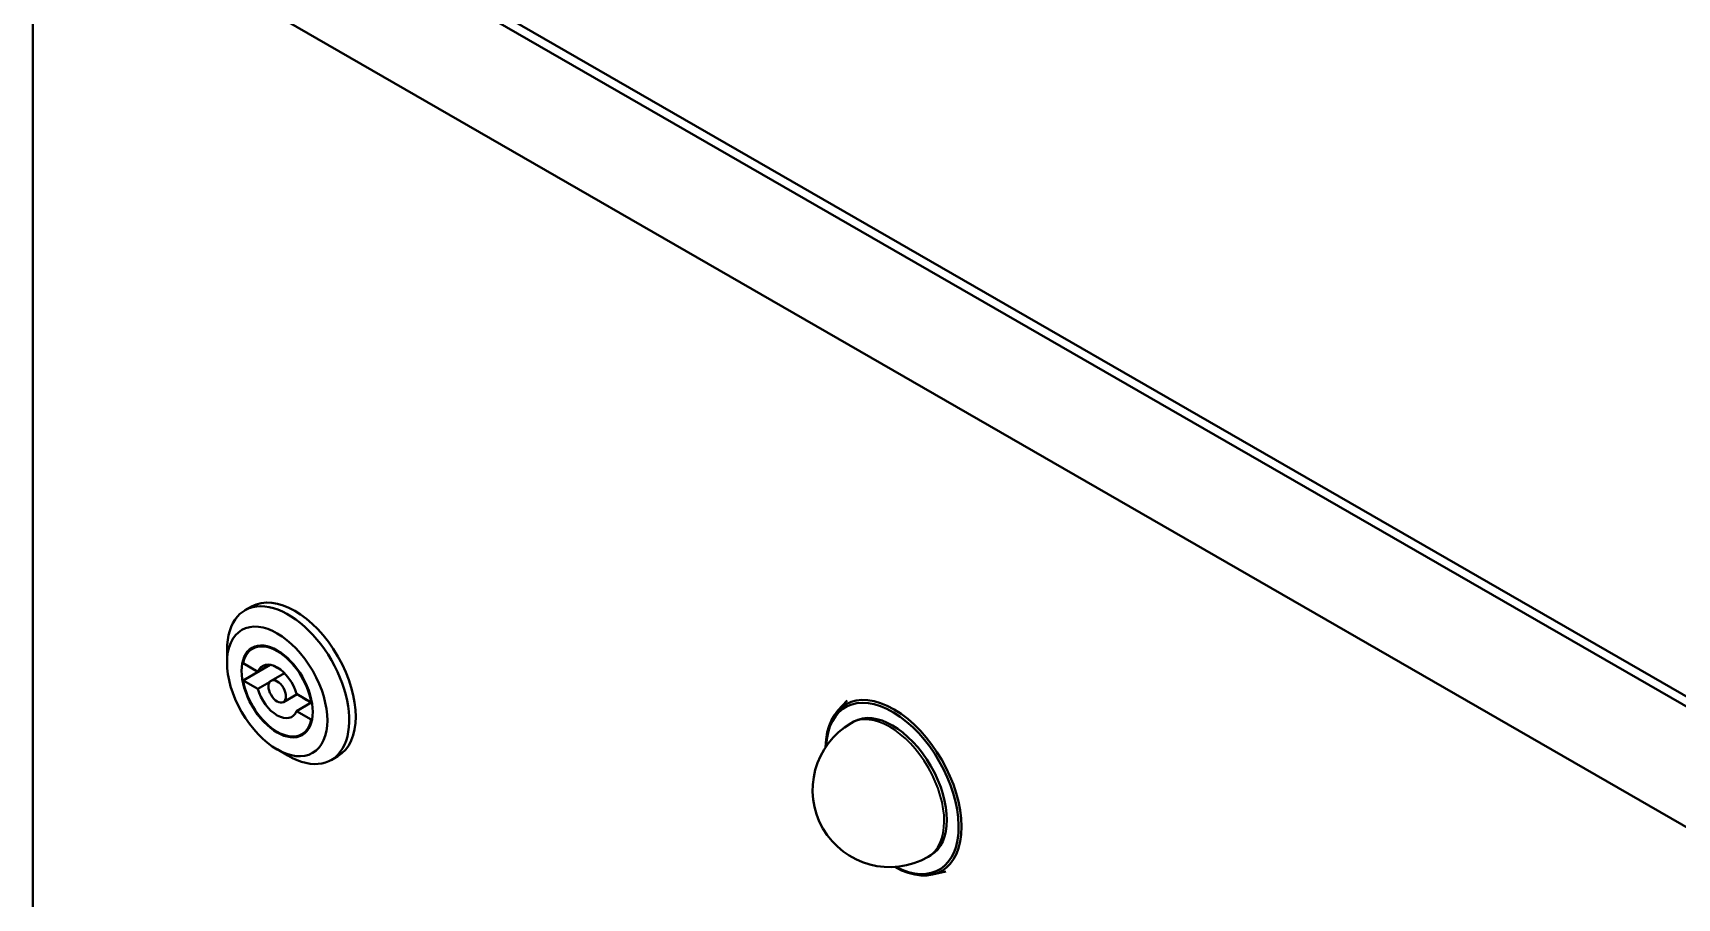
# Model space of a CAD drawing. Header units: millimetres. Extents: x 0 to 4205, y 0 to 2970.
# Drawn here: x 3708.5 to 3841.7, y 2431.2 to 2501.3 of the extents above; entities that cross this region are included whole.
import ezdxf

# ---------------------------------------------------------------- set-up
doc = ezdxf.new("R2010")
doc.units = ezdxf.units.MM
doc.header["$LTSCALE"] = 5
doc.layers.add('가시적인 것(ISO)', color=3, linetype='Continuous', lineweight=40)
doc.layers.add('가시적인 좁은 것(ISO)', color=3, linetype='Continuous', lineweight=35)

msp = doc.modelspace()

# ---------------------------------------------------------------- linework, layer by layer
at = {"layer": '가시적인 것(ISO)'}
for p, q in [((3858.3962, 2437.5305), (3716.9748, 2518.9697)), ((3859.1033, 2437.9377), (3717.6819, 2519.3769)), ((3708.4895, 2252.4682), (3708.4895, 2514.0833)), ((3708.4895, 2514.0833), (3849.9109, 2432.6442)), ((3726.2095, 2454.793), (3725.6792, 2454.4876)), ((3724.2226, 2450.2539), (3724.2226, 2451.2719)), ((3726.6822, 2451.6033), (3726.2924, 2451.3788)), ((3725.5247, 2450.199), (3726.7204, 2449.5104)), ((3727.7112, 2450.0683), (3725.5247, 2448.8092)), ((3726.7204, 2449.5104), (3727.6935, 2450.0708)), ((3728.8687, 2449.4005), (3727.7895, 2448.7791)), ((3727.9918, 2449.9945), (3728.5852, 2449.6528)), ((3725.5247, 2448.8092), (3726.7204, 2448.1206)), ((3726.7204, 2448.1206), (3727.6728, 2448.6691)), ((3729.8938, 2447.683), (3728.7875, 2447.0459)), ((3731.0523, 2447.0158), (3729.8567, 2447.7044)), ((3729.8567, 2446.3145), (3731.0988, 2447.0299)), ((3731.0968, 2447.0414), (3731.0523, 2447.0158)), ((3773.7283, 2446.3601), (3774.4918, 2447.1821)), ((3731.0523, 2445.626), (3729.8567, 2446.3145)), ((3731.1202, 2445.665), (3731.0523, 2445.626)), ((3775.0206, 2445.4672), (3774.8085, 2445.3451)), ((3730.6745, 2444.6707), (3730.2846, 2444.4462)), ((3728.2728, 2443.2207), (3729.1533, 2442.7097)), ((3733.196, 2442.6608), (3732.6656, 2442.3554)), ((3781.2585, 2434.6349), (3781.0464, 2434.5128)), ((3781.3821, 2433.069), (3782.4763, 2433.3168))]:
    msp.add_line(p, q, dxfattribs=at)
msp.add_arc((3777.9274, 2439.9289), 6.25, 119.935992, 299.935992, dxfattribs=at)
for centre, major_axis, start_param, end_param in [((3729.7027, 2448.7269), (3.4932, -6.0661), 0, 3.14159265), ((3729.1724, 2448.4215), (3.4932, -6.0661), 5.49585344, 10.21210983), ((3728.2885, 2447.9125), (-1.9961, 3.4663), 4.14305721, 6.8563845), ((3728.2885, 2447.9125), (-1.1852, 2.0581), 4.29493684, 6.70450487), ((3728.2885, 2447.9125), (1.9961, -3.4663), 4.14305721, 6.8563845), ((3728.2885, 2447.9125), (1.1852, -2.0581), 4.29493684, 6.70450487), ((3778.2417, 2440.1099), (3.8875, -6.7508), 5.51551356, 10.1924497), ((3778.1395, 2440.0511), (3.7926, -6.586), 5.54764988, 10.16031338), ((3730.5513, 2449.2155), (1.1852, -2.0581), 5.32213426, 5.67730744), ((3778.1395, 2440.0511), (3.119, -5.4161), 0, 3.14159265)]:
    msp.add_ellipse(centre, major_axis=major_axis, ratio=0.57809312, start_param=start_param, end_param=end_param, dxfattribs=at)
for major_axis in [(-2.8694, 4.9829), (-2.0336, 3.5313), (-0.499, 0.8666)]:
    msp.add_ellipse((3728.2885, 2447.9125), major_axis=major_axis, ratio=0.57809312, dxfattribs=at)
at = {"layer": '가시적인 좁은 것(ISO)'}
msp.add_ellipse((3777.9274, 2439.9289), major_axis=(3.119, -5.4161), ratio=0.57809312, start_param=0, end_param=3.14159265, dxfattribs=at)

doc.saveas('drawing.dxf')
